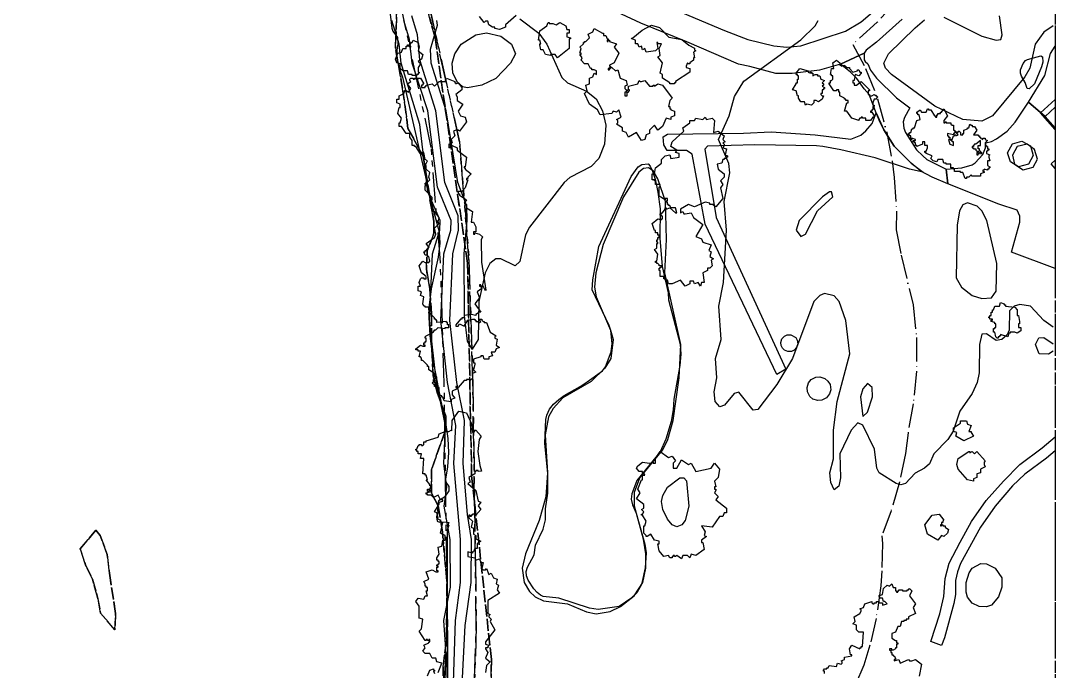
# Model space of a CAD drawing. Header units: metres. Extents: x -400 to 800, y -650 to 500.
# Drawn here: x 581.1 to 800, y -210.5 to -72.9 of the extents above; entities that cross this region are included whole.
import ezdxf

# ---------------------------------------------------------------- set-up
doc = ezdxf.new("R2010")
doc.units = ezdxf.units.M
doc.header["$LTSCALE"] = 2
for name, pattern in [('DASHDOT', [3.556, 2.54, -0.508, 0, -0.508]), ('DASHED', [1.524, 1.27, -0.254]), ('PHANTOM', [6.35, 3.175, -0.635, 0.635, -0.635, 0.635, -0.635])]:
    doc.linetypes.add(name, pattern=pattern)
for name, color, linetype in [('SITE-BLDG-EXIST', 7, 'CONTINUOUS'), ('SITE-FLOOD-LIMIT', 5, 'DASHED'), ('SITE-PARKING', 250, 'CONTINUOUS'), ('SITE-PATH', 84, 'CONTINUOUS'), ('SITE-PROPERTY', 7, 'PHANTOM'), ('SITE-SETBACK-WATER', 1, 'DASHDOT'), ('SITE-TREE-CANOPY', 94, 'CONTINUOUS'), ('SITE-WATER-EDGE', 5, 'CONTINUOUS'), ('TOPO-CONTOUR-MAJOR', 8, 'CONTINUOUS'), ('TOPO-CONTOUR-MINOR', 9, 'CONTINUOUS')]:
    doc.layers.add(name, color=color, linetype=linetype)

msp = doc.modelspace()

# ---------------------------------------------------------------- linework, layer by layer
at = {"layer": 'SITE-BLDG-EXIST'}
for points in [[(796.85, -92.4), (800, -89.55), (800, -95.89)], [(792.23, -103.78), (790.52, -102.77), (789.91, -100.81), (790.92, -98.95), (792.94, -98.39), (794.76, -99.32), (795.34, -101.41), (794.33, -103.2)], [(799.13, -103.16), (800, -102.37), (800, -104.13)]]:
    msp.add_lwpolyline(points, close=True, dxfattribs=at)
at = {"layer": 'SITE-FLOOD-LIMIT'}
for points in [[(800, 282.44), (800, -319.52)], [(680.2, -239.03), (680.7, -208.01), (676.52, -169.1), (675.65, -124.18), (668.79, -76.47), (657.25, -33.9), (645.45, 6.94), (624.81, 46.25), (603.5, 79.19), (581.12, 109.23)], [(581.12, 109.23), (603.5, 79.19), (624.81, 46.25), (645.45, 6.94), (657.25, -33.9), (668.79, -76.47), (675.65, -124.18), (676.52, -169.1), (680.7, -208.01), (680.2, -239.03)], [(660.75, -69.06), (660.39, -78.64), (661.99, -87.69), (663.05, -95.67), (666.25, -101.52), (668.55, -115.36), (668.55, -117.84), (667.13, -121.56), (666.96, -125.47), (667.66, -129.55), (668.02, -134.87), (668.02, -140.54), (668.37, -147.99), (669.26, -151.54), (671.04, -156.51), (671.04, -159.35), (668.02, -167.86), (668.02, -172.83), (669.44, -175.49), (670.33, -180.99), (671.27, -191.45), (671.22, -203.69), (670.47, -209.59), (670.83, -223.66)], [(670.83, -223.66), (670.47, -209.59), (671.22, -203.69), (671.27, -191.45), (670.33, -180.99), (669.44, -175.49), (668.02, -172.83), (668.02, -167.86), (671.04, -159.35), (671.04, -156.51), (669.26, -151.54), (668.37, -147.99), (668.02, -140.54), (668.02, -134.87), (667.66, -129.55), (666.96, -125.47), (667.13, -121.56), (668.55, -117.84), (668.55, -115.36), (666.25, -101.52), (663.05, -95.67), (661.99, -87.69), (660.39, -78.64), (660.75, -69.06)]]:
    msp.add_lwpolyline(points, dxfattribs=at)
for points in [[(601.04, -201.72), (601.21, -198.31), (599.89, -189.74), (599.44, -185.78), (597.92, -181.79), (597.05, -180.68), (593.73, -184.57), (594.84, -188.02), (596.3, -191.05), (597.4, -194.8), (598, -198.2)], [(601.04, -201.72), (598, -198.2), (597.4, -194.8), (596.3, -191.05), (594.84, -188.02), (593.73, -184.57), (597.05, -180.68), (597.92, -181.79), (599.44, -185.78), (599.89, -189.74), (601.21, -198.31)]]:
    msp.add_lwpolyline(points, close=True, dxfattribs=at)
at = {"layer": 'SITE-PARKING'}
for points in [[(790.72, -121.83), (792.5, -115.48), (792.48, -114.25), (791.93, -112.96), (788.02, -111.7), (777.27, -107.42), (776.9, -104.27), (780.22, -104.01), (782.43, -103.35), (783.05, -102.95), (784.69, -101.2), (785.26, -99.81), (785.31, -98.75), (786.49, -98.42), (787.57, -97.89), (789.83, -96.22), (791.53, -94.35), (794.34, -90.1), (797.84, -93.15), (800, -95.53), (800, -125.27)], [(796.24, -102.19), (795.61, -100.12), (794.06, -99.03), (791.91, -99.49), (790.93, -101.3), (791.38, -103.26), (793.17, -104.46), (795.31, -103.86)]]:
    msp.add_lwpolyline(points, close=True, dxfattribs=at)
at = {"layer": 'SITE-PATH'}
for points in [[(705.05, -64.37), (730.05, -74.94), (734.95, -76.86), (740.46, -78.19), (743.21, -78.49), (746.17, -78.18), (755.64, -75.09), (758.96, -73.09), (764.31, -68.56)], [(767.6, -72.56), (762.15, -77.42), (759.96, -79.11), (759.53, -79.77), (754.56, -82.1), (750.14, -83.34), (744.34, -84.07), (740.9, -84.03), (735.39, -82.55), (732.99, -82.09), (722.07, -77.33), (712.28, -73.4), (701.07, -68.15)]]:
    msp.add_lwpolyline(points, dxfattribs=at)
for points in [[(797.84, -93.15), (794.34, -90.1), (797.8, -84.46), (798.99, -79.84), (800, -78.25), (800, -91.2)], [(777.27, -107.42), (773.93, -105.95), (771.55, -104.68), (769.54, -103.04), (765.91, -99.42), (763.75, -95.95), (762.98, -94.39), (762.14, -92.57), (760.61, -88.47), (759.54, -87.29), (758.01, -85.13), (756.65, -83.75), (754.56, -82.1), (759.53, -79.77), (759.56, -81.13), (759.75, -81.52), (760.34, -81.99), (760.89, -83.34), (762.15, -85.02), (766.4, -89.22), (769.25, -91.34), (768.11, -93.34), (767.8, -94.24), (767.93, -95.58), (768.34, -96.55), (770.66, -100.19), (771.97, -101.46), (772.81, -102.21), (776.9, -104.27)], [(765.91, -99.42), (769.54, -103.04), (772.01, -104.93), (769.17, -104.31), (761.88, -101.9), (754.66, -100.18), (750.82, -99.46), (749.47, -99.32), (736.46, -99.16), (726.41, -99.41), (725.87, -100.08), (728.23, -114.51), (742.98, -146.6), (741.07, -147.7), (725.95, -115.91), (723.19, -101.11), (721.99, -100.36), (717.92, -100.32), (717.2, -99.12), (717.01, -97.43), (717.95, -96.89), (734.05, -96.64), (739.91, -96.36), (749.23, -97), (756.74, -97.92), (758.83, -97.09), (759.92, -96.2), (761.24, -94.63), (762.07, -92.38), (763.75, -95.95)], [(798.14, -165.4), (793.57, -168.82), (790.96, -171.28), (787.31, -175.6), (784.19, -180), (779.96, -187.67), (779.28, -189.44), (778.92, -191.28), (778.91, -194.29), (778.54, -196.13), (776.54, -203.41), (775.95, -205.02), (773.67, -204.22), (775.59, -198.33), (776.41, -194.65), (776.72, -190.88), (777.57, -187.61), (779.84, -183.16), (782.3, -178.8), (785.37, -174.35), (789.06, -170.26), (792.48, -166.74), (797.23, -163.27), (800, -160.92), (800, -163.87)]]:
    msp.add_lwpolyline(points, close=True, dxfattribs=at)
at = {"layer": 'SITE-PROPERTY'}
for points in [[(670.67, -225.57), (671.45, -201.12), (670.73, -149.59), (669.91, -124.01), (667.98, -99.7), (661.7, -70.13), (655.81, -46.34), (651.23, -23.7), (657.41, -23.69), (661.73, -44.89), (667.3, -68.59), (673.97, -98.52), (675.96, -123.39), (676.77, -149.19), (677.51, -200.96), (676.74, -224.71)], [(676.74, -224.71), (677.51, -200.96), (676.77, -149.19), (675.96, -123.39), (673.97, -98.52), (667.3, -68.59), (661.73, -44.89), (657.41, -23.69), (800, -23.13), (800, -257.7)]]:
    msp.add_lwpolyline(points, dxfattribs=at)
at = {"layer": 'SITE-SETBACK-WATER'}
msp.add_lwpolyline([(766.58, -68.64), (762.33, -73.19), (757.14, -77.91), (759.84, -82.96), (762.41, -89.4), (764.37, -96.53), (765.47, -102.5), (765.94, -106.07), (766.38, -113.2), (766.34, -117.13), (767.42, -122.5), (769.92, -133.01), (770.65, -139.92), (770.64, -147.04), (769.93, -153.94), (768.84, -160.09), (768.3, -164.45), (767.03, -170.47), (765.27, -176.55), (763.27, -181.86), (763.43, -183.49), (763.32, -189.28), (763.07, -192.46), (762.1, -199.34), (760.79, -204.95), (759.46, -209.2), (757.75, -213.31)], dxfattribs=at)
at = {"layer": 'SITE-TREE-CANOPY'}
for points in [[(685.93, -71.76), (683.68, -73.76), (683.68, -74.26), (682.43, -74.76), (681.43, -74.5), (681.43, -74.26), (680.93, -74.26), (680.18, -73.76), (679.93, -73), (679.43, -73), (679.18, -73.26), (678.18, -72)], [(669.43, -210.76), (670.18, -208.76), (669.18, -208.51), (668.93, -207.76), (668.18, -207.76), (667.68, -206.75), (666.68, -206.75), (666.18, -206.25), (666.68, -205.51), (666.43, -205.01), (667.43, -204.51), (667.43, -204.25), (667.68, -204.25), (667.68, -203.76), (667.43, -203.76), (667.43, -204.01), (667.18, -204.01), (667.18, -203.76), (666.93, -203.76), (666.93, -204.01), (666.68, -204.01), (665.43, -202), (665.93, -201.5), (666.18, -199.5), (665.43, -199.26), (665.43, -196.75), (664.68, -195.75), (665.18, -195.01), (666.43, -195.25), (666.68, -194.51), (667.18, -194.51), (666.93, -193.51), (667.18, -193.51), (667.18, -192.76), (666.93, -192.76), (666.93, -192.51), (666.68, -192.51), (666.68, -192), (666.43, -191.5), (667.43, -191), (666.93, -189.5), (668.18, -189.01), (668.93, -189.5), (669.43, -189.5), (669.43, -189.26), (669.18, -189.26), (669.18, -188.51), (669.43, -188.51), (669.43, -188.26), (669.18, -188.26), (669.18, -188.01), (669.43, -188.01), (669.43, -187.76), (669.68, -187.76), (669.68, -187.25), (669.43, -187.25), (669.43, -187.01), (669.18, -187.01), (669.18, -186.51), (669.68, -185.75), (669.43, -184.25), (670.18, -184.01), (670.43, -182.76), (670.93, -182.76), (670.93, -181.76), (669.93, -181.26), (670.43, -179.01), (669.93, -179.01), (669.93, -178.51), (669.18, -178.26), (669.43, -178.01), (669.18, -177.01), (668.68, -176.75), (669.43, -175.51), (669.43, -175.25), (669.68, -175.25), (669.68, -174.75), (670.43, -174.51), (670.43, -174.26), (669.93, -174.26), (669.43, -173.26), (668.43, -173.76), (667.93, -173.26), (667.18, -173.26), (667.18, -173.01), (666.93, -173.01), (666.93, -172.76), (667.93, -172.5), (667.93, -172.26), (667.43, -172.26), (667.43, -172.5), (667.18, -172.5), (667.18, -172), (667.68, -172), (667.93, -171.26), (667.68, -171.26), (667.68, -171), (666.93, -170), (667.18, -170), (666.93, -169.01), (666.68, -169.01), (666.68, -168.76), (666.18, -168.76), (666.43, -165.51), (665.68, -165.51), (665.93, -164.51), (665.18, -164.51), (665.18, -164.01), (664.93, -164.01), (664.93, -163.76), (664.68, -163.76), (664.68, -163.51), (664.93, -163.51), (665.18, -162.76), (665.43, -162.76), (665.43, -162.5), (665.93, -162.5), (665.93, -162.76), (666.18, -162.76), (666.43, -162.5), (666.43, -162), (666.93, -162), (666.93, -161.76), (669.43, -161), (669.68, -160.26), (670.93, -159.76), (671.68, -159.76), (672.18, -159.51), (672.34, -159.61), (672.38, -157.43), (673.82, -155.47), (675.43, -155.84), (676.56, -158.28), (676.72, -160), (676.93, -160), (676.93, -159.76), (677.18, -159.76), (677.18, -159.51), (677.43, -159.51), (678.51, -160.8), (678.1, -161.5), (677.84, -164.04), (678.26, -166.98), (678.64, -168.17), (677.93, -168.26), (677.93, -168.01), (677.43, -168.01), (677.43, -168.26), (677.18, -168.26), (677.18, -168.76), (675.93, -169.51), (676.18, -170.5), (675.68, -170.76), (677.43, -172.26), (677.93, -174.51), (678.43, -174.75), (677.93, -175.51), (678.43, -176.25), (677.43, -177.51), (677.18, -177.25), (676.68, -177.25), (676.68, -177.51), (676.43, -177.51), (676.43, -177.76), (676.18, -177.76), (676.18, -177.51), (675.93, -177.51), (675.93, -178.01), (676.68, -178.76), (676.43, -180), (676.93, -180.26), (676.93, -181.5), (677.43, -181.76), (677.43, -182.51), (678.43, -183.01), (677.68, -183.51), (677.68, -184.51), (677.18, -184.51), (676.93, -185.25), (676.68, -185.25), (676.68, -185.51), (675.68, -185.25), (675.68, -186.25), (677.18, -186.51), (677.43, -187.01), (678.18, -186.75), (678.43, -187.51), (678.93, -187.51), (678.68, -188.76), (678.93, -189.01), (679.43, -189.01), (679.68, -188.76), (680.18, -190), (680.68, -189.76), (681.18, -190.76), (681.93, -191), (681.68, -192), (682.18, -192.26), (681.93, -193.26), (682.43, -194.01), (679.93, -195.51), (679.93, -198.26), (680.43, -198.51), (680.18, -198.76), (680.18, -199), (680.68, -199.5), (680.43, -200), (681.43, -201.76), (679.43, -204.25), (679.43, -204.75), (680.18, -205.01), (679.93, -205.25), (679.93, -205.51), (679.43, -205.51), (679.43, -205.75), (679.93, -206.51), (679.43, -207.76), (680.43, -208.51), (679.68, -209.26), (679.43, -210.76)], [(751.18, -211), (751.18, -210.5), (750.93, -210.5), (750.93, -210.26), (751.18, -210), (751.68, -210), (751.68, -209.76), (751.93, -209.76), (752.18, -209.26), (753.68, -209.5), (753.93, -208.76), (754.68, -209), (754.93, -208.76), (754.93, -208.5), (754.68, -208.26), (755.43, -208.01), (755.43, -207.51), (756.93, -207.26), (756.93, -207.01), (756.68, -207.01), (756.43, -205.75), (756.93, -205.01), (758.68, -205.75), (758.68, -205.51), (758.93, -205.51), (758.93, -205.25), (759.18, -205.25), (759.43, -202.26), (758.43, -202.26), (757.93, -201.76), (757.93, -200.76), (757.18, -200.5), (757.68, -200), (757.43, -199), (758.68, -198.26), (758.93, -197.76), (758.93, -197.51), (758.68, -197.26), (759.43, -197.01), (759.68, -196.25), (761.18, -195.75), (761.18, -196.01), (761.43, -196.25), (761.68, -196.25), (761.68, -196.01), (762.18, -196.01), (762.18, -195.75), (762.68, -195.75), (762.68, -196.01), (763.43, -196.01), (763.43, -196.51), (764.43, -196.25), (763.93, -195.75), (763.68, -195.75), (763.43, -195.01), (762.93, -195.01), (762.68, -194.51), (763.43, -194.25), (763.68, -193.01), (764.43, -192.26), (764.93, -192.51), (765.43, -192.01), (765.68, -192.76), (766.18, -192.76), (766.18, -193.51), (766.43, -193.51), (766.43, -193.75), (766.68, -193.75), (766.68, -193.51), (766.93, -193.51), (766.93, -193.26), (767.68, -193.26), (767.68, -193.51), (768.68, -193.51), (768.68, -193.26), (768.93, -193.26), (769.18, -193.01), (769.68, -193.51), (769.18, -194.51), (770.43, -196.25), (769.93, -197.01), (770.43, -198.26), (768.93, -199), (768.93, -199.5), (768.43, -199.5), (768.43, -199.76), (767.93, -199.76), (767.93, -200), (767.43, -200), (767.18, -201), (766.68, -201), (766.18, -202.26), (765.43, -202.51), (765.43, -203.51), (766.18, -204.01), (766.43, -204.01), (766.43, -204.51), (766.68, -204.51), (766.68, -204.75), (766.43, -204.75), (766.43, -205.51), (766.18, -205.51), (766.18, -205.75), (765.68, -206.01), (765.43, -206.01), (765.43, -205.75), (764.93, -205.75), (764.93, -206.01), (765.18, -206.01), (765.18, -206.51), (765.43, -206.51), (765.43, -207.01), (765.68, -207.01), (765.68, -207.26), (765.93, -207.26), (766.18, -207.76), (766.18, -208.01), (765.93, -208.01), (765.93, -208.26), (766.93, -208.01), (767.18, -208.76), (768.93, -208.01), (769.18, -208.26), (769.68, -208.26), (770.43, -208.01), (771.68, -209), (771.18, -211.51)], [(667.18, -211.5), (667.68, -210.26), (668.43, -210), (668.43, -210.26), (668.68, -210.26), (668.68, -210.5), (668.43, -210.5), (668.68, -211)]]:
    msp.add_lwpolyline(points, dxfattribs=at)
for points in [[(696.43, -74), (696.68, -74.76), (697.18, -74.76), (697.18, -75.51), (696.68, -75.51), (696.68, -76.26), (697.43, -76.51), (697.43, -76.75), (697.18, -76.75), (697.18, -78.75), (694.68, -80.76), (694.18, -80.01), (693.18, -80.01), (693.18, -80.26), (692.18, -80.01), (691.68, -79.01), (691.18, -79.01), (690.93, -78.01), (690.93, -77.75), (691.18, -77.75), (690.93, -77.01), (690.68, -77.01), (690.93, -75.01), (692.43, -74), (692.68, -73.26), (692.93, -73.26), (692.93, -73.5), (693.68, -73.5), (694.43, -73.76), (695.18, -73.26)], [(710.6, -76.51), (712.61, -74.87), (714.6, -73.86), (716.26, -74.35), (718.22, -76.34), (721, -76.87), (722.45, -78.09), (723.7, -78.72), (723.68, -79.01), (723.93, -79.25), (723.43, -79.51), (723.68, -80.76), (723.43, -80.76), (723.43, -81.26), (722.68, -81.76), (722.68, -82), (722.43, -82), (722.18, -81.76), (721.93, -82.5), (721.93, -82.76), (722.68, -83), (722.68, -83.76), (719.68, -85.76), (719.68, -86.01), (719.43, -86.01), (719.43, -86.25), (718.43, -86.25), (718.43, -86.01), (716.93, -85.01), (716.93, -84.26), (716.43, -84), (716.93, -81.76), (715.93, -80.51), (716.43, -80.26), (716.18, -78.75), (716.68, -77.75), (715.93, -77.75), (715.93, -77.51), (715.68, -77.51), (715.93, -78.75), (715.43, -79.25), (713.43, -79.51), (713.18, -78.75), (712.68, -79.01), (712.43, -78.25), (711.93, -78.51), (711.68, -77.75), (711.18, -77.75), (711.18, -77.01), (710.43, -76.75), (710.37, -76.56)], [(705.68, -77.01), (705.68, -77.25), (707.18, -77.75), (706.68, -78.51), (707.68, -79.76), (706.68, -81.76), (705.68, -82.26), (705.68, -82.5), (705.93, -82.5), (705.93, -82.76), (706.18, -82.76), (706.93, -83.5), (707.43, -83.26), (707.93, -85.01), (709.18, -85.51), (709.43, -86.51), (708.93, -86.75), (708.93, -87.25), (709.18, -87.51), (709.43, -87.51), (709.43, -87.75), (709.18, -87.75), (709.18, -88.01), (708.93, -88.01), (708.93, -88.75), (709.43, -88.75), (709.43, -88.01), (709.68, -88.01), (709.68, -87.75), (709.93, -87.75), (709.93, -87.51), (709.68, -87.51), (709.68, -86.75), (711.68, -86.25), (711.93, -85.51), (712.18, -85.76), (712.43, -85.76), (713.18, -85.51), (714.18, -86.75), (714.93, -86.75), (714.93, -86.51), (715.18, -86.51), (715.18, -86.75), (715.93, -86.25), (716.93, -86.51), (718.93, -89.26), (718.43, -89.76), (718.18, -91.01), (718.43, -91.01), (718.43, -91.5), (718.68, -91.5), (718.68, -91.76), (719.43, -92), (719.43, -93), (718.68, -93.26), (718.68, -93.76), (717.68, -93.5), (716.93, -95.26), (715.93, -96.01), (715.18, -95.01), (714.18, -96.01), (714.18, -96.75), (713.43, -97.01), (713.18, -98.01), (712.43, -98.25), (711.43, -96.51), (709.68, -97.51), (709.18, -96.51), (708.43, -96.25), (708.43, -95.51), (707.18, -94.76), (707.43, -94.51), (707.43, -94), (707.18, -93.76), (708.18, -93.26), (707.68, -91.76), (707.18, -92.26), (706.43, -92), (706.18, -92.5), (703.68, -92.76), (703.18, -91.76), (701.43, -90.51), (700.43, -88.25), (700.93, -87.75), (700.68, -86.51), (701.43, -86.26), (701.43, -85.01), (702.18, -84.76), (702.43, -84), (702.93, -84.26), (702.93, -83.5), (702.43, -83.26), (701.93, -83.26), (701.93, -83), (701.68, -83), (701.18, -82), (700.43, -82), (699.68, -81.26), (699.93, -80.76), (699.43, -80.01), (699.68, -80.01), (699.68, -79.76), (699.43, -79.76), (699.68, -78.75), (699.43, -78.51), (700.18, -77.75), (700.18, -77.51), (700.43, -77.51), (700.43, -77.25), (700.68, -77.25), (701.43, -76.51), (701.18, -75.76), (702.18, -75.26), (702.43, -74.5), (704.18, -75.51), (704.43, -75.51), (704.43, -76.01), (704.93, -76.01), (705.18, -76.75), (705.43, -76.75), (705.43, -77.01)], [(663.43, -77.75), (663.68, -77.75), (663.68, -77.51), (663.93, -77.51), (664.18, -77.01), (665.18, -77.51), (665.43, -78.51), (665.18, -79.25), (666.18, -80.01), (665.93, -81.01), (665.18, -81.51), (665.68, -82), (665.18, -82.76), (665.18, -83.76), (665.43, -83.76), (665.43, -84), (665.18, -84), (665.18, -84.26), (664.93, -84.26), (664.93, -84.5), (663.93, -84.5), (663.93, -84.26), (663.18, -84.26), (662.93, -83.5), (661.93, -83.5), (661.43, -83), (661.43, -82), (660.68, -81.76), (660.43, -81.01), (660.93, -79.75), (661.68, -79.51), (661.93, -78.75), (662.68, -78.75), (662.68, -78.25), (662.93, -78.25), (662.93, -78.01), (663.18, -78.01), (663.18, -78.25), (663.43, -78.25)], [(663.43, -78.51), (663.68, -78.51), (663.68, -78.25), (663.43, -78.25)], [(705.18, -77.01), (705.18, -77.25), (705.43, -77.25), (705.43, -77.01)], [(795.62, -86.24), (794.5, -87.27), (794.06, -87.23), (793.61, -85.93), (792.83, -84.65), (792.61, -83.98), (792.67, -83.3), (793.21, -81.91), (793.72, -81.32), (794.13, -81.09), (796.92, -80.33), (797.28, -80.56), (797.36, -81.65), (797.09, -82.64)], [(705.43, -83), (705.43, -83.26), (705.68, -83.26), (705.68, -83)], [(705.68, -82.76), (705.68, -83), (705.93, -83), (705.93, -82.76)], [(748.18, -84), (748.18, -83.76), (748.43, -83.76), (748.43, -84), (748.68, -84), (748.68, -84.51), (749.18, -84.26), (749.68, -84.26), (749.68, -84.51), (750.18, -84.51), (750.43, -85.26), (751.18, -85.51), (750.68, -86.01), (750.93, -86.25), (750.93, -86.51), (750.68, -86.75), (751.18, -87.01), (751.18, -87.25), (750.93, -87.25), (750.93, -87.51), (750.68, -87.51), (750.68, -88.25), (750.43, -88.25), (750.43, -88.51), (750.68, -88.75), (750.93, -88.75), (750.68, -89.51), (749.93, -90.01), (749.43, -89.76), (748.93, -89.76), (748.93, -90.26), (748.43, -90.76), (747.43, -90.51), (747.18, -90.76), (746.93, -90.01), (746.18, -90.01), (745.68, -89.26), (745.68, -88.75), (745.43, -88.75), (745.18, -87.75), (744.43, -87.51), (745.18, -86.25), (745.18, -86.01), (745.43, -86.01), (745.43, -85.26), (745.68, -85.26), (745.68, -84.51), (745.43, -84.51), (745.43, -84.26), (745.18, -84.26), (745.18, -84), (745.93, -83), (747.68, -83.5), (747.68, -83.76)], [(754.43, -82.26), (754.68, -82.26), (754.68, -82.5), (755.43, -82.26), (755.43, -82.5), (755.68, -82.5), (755.68, -82.76), (756.43, -82.76), (756.43, -83), (757.18, -83.76), (758.18, -83.5), (758.18, -83.26), (758.43, -83.26), (758.68, -83.76), (758.93, -83.76), (758.93, -84), (758.43, -84.51), (757.68, -84.26), (757.43, -85.51), (757.18, -85.51), (757.18, -86.01), (757.43, -86.01), (757.43, -86.51), (757.93, -86.51), (758.93, -85.76), (760.68, -87.51), (760.68, -87.75), (760.43, -87.75), (760.43, -88.51), (760.68, -88.51), (760.68, -88.75), (761.18, -88.75), (761.68, -88.51), (762.43, -89.01), (762.18, -89.26), (762.18, -89.51), (761.68, -89.51), (761.43, -90.26), (761.43, -90.76), (761.68, -90.76), (761.68, -91.01), (761.43, -91.01), (761.43, -91.76), (761.18, -91.76), (761.18, -92), (760.93, -92), (760.93, -92.26), (761.18, -92.26), (761.68, -93), (761.68, -93.26), (761.43, -93.26), (760.93, -94), (759.93, -94), (759.93, -93.5), (759.18, -93.5), (759.18, -93.26), (758.93, -93.26), (758.93, -93.5), (758.68, -93.5), (758.43, -93.76), (758.43, -94), (756.93, -93.5), (755.93, -92), (755.43, -92), (755.93, -90.26), (756.18, -90.26), (756.18, -89.76), (755.68, -89.76), (755.68, -89.51), (755.43, -89.51), (755.43, -89.26), (754.43, -88.75), (754.43, -88.01), (754.18, -88.01), (754.18, -87.51), (753.68, -87.51), (753.68, -87.75), (753.18, -87.75), (752.18, -86.25), (752.18, -86.01), (752.43, -86.01), (752.43, -85.51), (752.68, -85.51), (752.93, -85.26), (752.93, -84.51), (752.68, -84.51), (752.68, -84.26), (752.43, -84.26), (752.68, -83), (753.18, -83), (752.93, -81.76), (753.68, -81.26), (754.43, -81.76)], [(673.43, -150.76), (672.43, -151.26), (672.43, -152), (672.93, -152.76), (672.18, -153), (672.18, -153.51), (670.68, -153.26), (670.43, -152.5), (670.18, -152.5), (670.18, -152.26), (669.68, -152), (669.68, -150.5), (669.43, -150.5), (669.43, -150.76), (669.18, -150.76), (669.18, -150.5), (668.93, -150.5), (668.93, -150.26), (668.68, -150.26), (668.68, -150.01), (668.18, -149.51), (668.43, -149.26), (668.43, -148.76), (668.68, -148.76), (668.68, -148.51), (668.93, -148.51), (668.93, -148.76), (669.18, -148.76), (669.18, -148.25), (668.68, -148.25), (668.68, -147.51), (667.43, -146.75), (667.43, -146.01), (667.18, -146.01), (667.18, -145.75), (666.18, -144.76), (665.93, -144.76), (665.93, -144.26), (665.68, -144.01), (665.43, -144.01), (665.68, -142.76), (665.18, -142.76), (665.18, -142.5), (664.68, -142.5), (664.68, -142.26), (665.68, -141.5), (666.18, -141.76), (666.68, -141.76), (666.68, -141.5), (666.43, -141.5), (666.43, -141), (666.68, -141), (666.68, -140.76), (666.93, -140.76), (666.93, -140.01), (666.68, -140.01), (666.68, -139.76), (666.93, -139.51), (668.43, -138.76), (668.43, -138.51), (668.68, -138.51), (668.68, -138.25), (668.93, -138.25), (669.43, -137.75), (670.93, -138.01), (670.93, -137.75), (671.68, -137.75), (671.68, -137.25), (671.43, -137.25), (671.43, -136.75), (671.18, -136.75), (671.18, -136.51), (669.18, -136.75), (669.18, -136.25), (668.93, -136.25), (668.93, -136.01), (668.68, -136.01), (668.68, -135.75), (667.68, -134.76), (667.43, -134.76), (667.43, -134.51), (667.68, -134.51), (667.68, -134.01), (667.43, -134.01), (667.43, -133.5), (666.68, -133.5), (666.68, -133.26), (666.43, -133.26), (666.18, -132.76), (666.43, -131.26), (665.68, -131), (665.93, -130.26), (665.18, -130.01), (665.18, -129.01), (665.68, -129.01), (665.43, -128.25), (665.68, -127.51), (665.93, -127.25), (666.43, -127.25), (666.43, -127.51), (666.93, -127.51), (666.93, -127.01), (665.93, -126.25), (665.43, -124.76), (666.18, -123.76), (666.68, -124.01), (667.43, -124.01), (667.68, -123.76), (667.43, -122.76), (667.18, -122.76), (667.18, -122.5), (666.68, -122.5), (666.43, -121.76), (666.68, -121.76), (666.68, -121.5), (666.93, -121.5), (667.43, -120.76), (666.93, -120.01), (668.68, -118.75), (668.93, -118.01), (668.68, -116.75), (669.68, -115.76), (669.43, -115.51), (669.68, -114.51), (668.68, -113.26), (668.18, -113.26), (667.68, -110.76), (668.18, -110.76), (668.18, -110.26), (666.68, -108.75), (666.68, -107.75), (666.93, -107.75), (666.93, -107.51), (666.68, -107.51), (666.68, -107.25), (666.93, -107.25), (666.93, -107.01), (667.18, -107.01), (667.68, -106.51), (667.43, -106.01), (667.68, -105.01), (666.93, -104.26), (666.93, -103.5), (666.68, -103.5), (667.18, -102.5), (666.68, -102.26), (666.43, -100.76), (665.93, -100.76), (665.93, -101.01), (665.68, -101.01), (664.68, -99.51), (664.43, -99.51), (664.43, -99.25), (663.93, -99.25), (663.93, -98.25), (663.43, -97.51), (663.43, -96.75), (662.68, -96.75), (661.68, -95.26), (661.18, -95.26), (661.18, -94.5), (661.43, -94.5), (661.68, -93.5), (660.93, -92.5), (661.18, -91.26), (661.43, -91.26), (661.43, -90.51), (660.68, -90.26), (660.68, -89.51), (661.18, -89.51), (661.18, -88.75), (662.18, -88.25), (662.43, -87.51), (663.18, -88.01), (663.68, -87.25), (662.93, -86.26), (663.68, -85.76), (663.43, -85.51), (663.43, -85.26), (663.68, -85.01), (664.18, -85.01), (664.18, -85.26), (664.43, -85.26), (664.43, -85.01), (664.68, -85.01), (664.68, -85.26), (665.18, -85.26), (665.18, -85.01), (665.68, -85.01), (666.43, -86.26), (666.18, -86.26), (666.18, -86.51), (665.93, -86.51), (665.93, -87.01), (666.68, -87.01), (666.68, -86.75), (666.93, -86.75), (666.93, -86.51), (668.18, -86.26), (668.68, -86.75), (669.68, -85.76), (670.93, -85.76), (671.18, -85.01), (672.93, -85.76), (672.93, -86.01), (673.18, -86.01), (673.18, -86.26), (673.68, -86.01), (674.43, -87.01), (674.43, -87.51), (673.18, -88.51), (673.43, -89.01), (673.43, -89.76), (674.68, -90.51), (673.68, -92), (674.18, -93), (675.18, -93.26), (675.43, -94.26), (673.93, -96.26), (673.68, -96.01), (673.18, -96.01), (672.68, -96.26), (672.93, -97.25), (672.18, -98.01), (672.43, -98.75), (671.68, -99.01), (671.68, -99.76), (672.43, -99.25), (673.43, -99.76), (673.43, -100.26), (675.43, -101.76), (675.18, -103.76), (674.93, -103.76), (674.93, -104), (675.18, -104), (675.18, -104.26), (676.43, -105.26), (675.68, -106.01), (675.68, -106.25), (675.43, -106.25), (675.43, -106.51), (675.68, -106.51), (675.18, -108.25), (674.43, -109.01), (673.68, -109.01), (673.68, -109.51), (673.93, -109.51), (673.93, -109.76), (675.43, -110.76), (674.93, -111.5), (675.43, -111.76), (675.43, -112.5), (676.68, -113.26), (676.43, -115.51), (676.93, -115.51), (677.43, -116.51), (677.43, -117.51), (676.93, -117.51), (676.93, -118.01), (677.18, -118.01), (677.18, -117.75), (678.18, -118.01), (678.81, -118.63), (678.57, -119.26), (678.59, -123.94), (679.49, -129.91), (679.43, -130.01), (678.93, -129.01), (678.43, -129.01), (678.43, -129.26), (678.68, -129.26), (678.68, -129.51), (677.68, -130.26), (678.18, -131.5), (677.18, -132.76), (678.43, -134.51), (678.18, -134.51), (677.43, -135.01), (677.43, -135.26), (676.43, -135.01), (674.93, -135.26), (674.93, -135.75), (674.43, -135.75), (674.43, -136.01), (674.18, -136.01), (673.18, -137.25), (673.18, -137.51), (673.68, -137.51), (673.93, -137.01), (674.93, -137.51), (675.68, -136.25), (676.68, -136.01), (677.18, -136.01), (677.18, -136.25), (677.43, -136.25), (677.43, -136.51), (677.93, -136.51), (677.93, -136.75), (678.18, -136.75), (678.43, -136.51), (678.18, -136.25), (678.18, -136.01), (678.68, -136.01), (678.68, -136.25), (678.93, -136.51), (679.18, -136.51), (679.18, -136.75), (679.68, -136.75), (680.43, -138.76), (681.68, -139.51), (681.43, -139.76), (681.43, -140.01), (681.93, -140.26), (681.68, -141.5), (682.43, -142), (681.68, -142.26), (681.43, -143), (680.68, -143), (680.93, -143.76), (680.18, -144.01), (680.18, -144.51), (679.18, -144.51), (678.93, -143.76), (678.43, -143.76), (678.43, -144.01), (676.93, -144.51), (676.93, -145.25), (677.18, -145.25), (677.18, -145.51), (676.93, -146.75), (677.43, -147.25), (676.68, -147.51), (676.68, -148.51), (676.18, -149.01), (675.93, -148.76), (675.43, -148.76), (675.43, -149.01), (674.93, -149.01), (673.68, -150.5), (673.43, -150.5)], [(775.68, -92.5), (775.68, -92.26), (775.93, -92.26), (776.43, -91.5), (777.18, -93), (776.43, -94), (776.43, -94.51), (776.68, -94.51), (776.68, -94.26), (776.93, -94.26), (776.93, -94.51), (777.93, -94.51), (777.93, -94.76), (778.18, -95.01), (778.43, -95.01), (778.43, -96.01), (778.68, -96.01), (778.68, -96.25), (778.93, -96.25), (778.93, -96.51), (778.68, -96.51), (778.68, -96.75), (778.43, -96.75), (778.43, -97.01), (777.18, -96.75), (777.18, -97.25), (777.43, -97.25), (777.43, -97.51), (777.68, -97.51), (777.68, -98.01), (777.43, -98.01), (777.68, -99.01), (778.43, -99.26), (778.43, -98.51), (778.18, -98.51), (778.18, -98.25), (777.93, -98.25), (777.93, -98.01), (778.18, -98.01), (778.43, -97.25), (778.68, -97.25), (778.68, -97.01), (778.93, -97.01), (778.93, -97.25), (779.43, -97.01), (779.18, -96.75), (779.18, -96.51), (779.43, -96.51), (779.43, -96.25), (779.68, -96.25), (779.93, -96.51), (779.93, -97.01), (780.43, -97.01), (780.43, -96.75), (780.68, -96.75), (780.68, -96.01), (781.43, -95.76), (781.43, -95.51), (781.68, -95.51), (781.93, -94.76), (782.18, -95.01), (782.43, -95.01), (782.43, -95.26), (782.93, -95.26), (783.43, -96.01), (782.68, -97.01), (783.68, -97.01), (783.68, -97.25), (783.93, -97.25), (783.93, -97.51), (784.18, -97.51), (784.18, -97.75), (784.68, -98.01), (784.68, -97.75), (785.18, -97.75), (785.18, -98.01), (785.68, -98.25), (785.18, -98.75), (785.18, -99.26), (785.43, -99.26), (785.43, -99.51), (785.68, -99.51), (785.68, -100.01), (785.93, -100.01), (785.93, -100.26), (785.68, -100.26), (785.68, -100.51), (785.43, -100.51), (785.43, -101), (786.18, -101.26), (785.93, -101.5), (785.93, -101.76), (786.18, -102.5), (785.68, -102.5), (785.68, -103.5), (786.18, -103.76), (786.18, -104.01), (785.93, -104.01), (785.93, -104.26), (785.68, -104.26), (785.68, -104.51), (784.93, -104.26), (784.93, -104.51), (784.68, -104.51), (784.68, -104.76), (784.93, -104.76), (784.93, -105.01), (784.18, -105.26), (784.18, -105.76), (782.43, -105.76), (782.18, -105.51), (781.68, -106.01), (781.18, -106.01), (781.18, -106.25), (780.93, -106.25), (780.43, -105.01), (779.93, -105.01), (779.93, -104.76), (778.68, -104.76), (778.68, -104.26), (778.43, -104.26), (778.43, -104.01), (777.93, -104.01), (777.93, -103.26), (776.93, -103.26), (776.93, -103), (776.43, -103), (776.18, -102.26), (775.18, -102.26), (774.93, -102.76), (774.18, -102.5), (773.68, -102), (773.93, -101.5), (772.68, -101), (772.68, -100.76), (772.43, -100.76), (772.43, -100.51), (772.68, -100.51), (772.93, -99.76), (772.93, -99.26), (772.43, -99.26), (772.43, -98.51), (771.93, -98.51), (771.93, -99.01), (770.68, -99.51), (770.68, -99.26), (770.43, -99.26), (770.43, -98.75), (770.18, -98.75), (770.18, -98.51), (769.93, -98.51), (769.93, -98.25), (770.43, -98.25), (770.43, -98.01), (769.68, -97.75), (769.68, -98.01), (769.43, -98.01), (769.43, -97.25), (769.18, -97.25), (769.18, -97.01), (768.93, -97.01), (768.93, -96.75), (769.18, -96.75), (769.18, -96.51), (769.43, -96.51), (769.68, -95.76), (769.93, -95.76), (769.93, -95.51), (770.18, -95.51), (770.68, -94), (771.43, -93.76), (771.18, -92.76), (770.93, -92.76), (770.93, -92.5), (770.68, -92.5), (770.68, -92.26), (771.43, -91.76), (771.68, -92.26), (772.68, -92.26), (772.93, -91.5), (773.18, -91.5), (773.18, -91.76), (773.68, -91.76), (774.43, -93), (774.68, -93), (774.68, -93.26), (774.93, -93.26), (774.93, -92.76), (775.18, -92.76), (775.18, -92.5)], [(726.18, -93.76), (727.43, -93.5), (727.93, -94), (727.68, -96.51), (728.68, -96.25), (729.93, -97.25), (729.68, -98.01), (730.18, -98.51), (729.68, -98.75), (729.93, -99.01), (729.93, -99.26), (729.68, -99.76), (730.43, -100.01), (730.18, -101.26), (730.68, -101.5), (730.68, -101.76), (730.43, -101.76), (730.43, -102), (729.93, -102), (729.93, -102.26), (729.68, -102.26), (729.43, -103), (728.43, -103.26), (728.68, -104.26), (729.93, -105.26), (729.93, -106.01), (729.18, -106.75), (729.68, -107.51), (729.18, -108.25), (729.68, -110.51), (728.18, -112.26), (727.93, -112), (727.68, -112), (727.68, -111.76), (726.93, -111.76), (726.93, -111.5), (725.93, -111.26), (723.68, -112.26), (722.43, -111.76), (720.68, -112.76), (720.68, -113.5), (721.18, -113.26), (721.43, -113.76), (721.68, -113.76), (722.93, -113.5), (723.43, -114.51), (725.43, -116.01), (723.93, -118.51), (725.18, -119.01), (725.43, -119.76), (727.18, -120.26), (726.68, -121.5), (727.18, -121.76), (726.93, -122.76), (727.68, -123.26), (727.18, -123.51), (727.43, -124.76), (726.93, -125.25), (726.43, -125.25), (726.43, -125.75), (725.43, -126.25), (725.68, -128.25), (725.18, -128.25), (724.93, -129.01), (724.43, -128.25), (723.68, -128.51), (723.43, -128.01), (722.68, -128.01), (722.68, -128.51), (721.68, -129.01), (720.68, -127.75), (718.93, -128.51), (718.18, -128.51), (717.93, -127.75), (717.43, -127.75), (717.43, -127.51), (717.18, -127.51), (717.18, -127.01), (716.43, -127.01), (716.43, -125.75), (716.18, -125.75), (716.18, -125.26), (716.43, -125.26), (716.43, -125.01), (716.68, -125.01), (716.68, -124.76), (716.18, -124.76), (716.18, -124.51), (715.93, -124.26), (715.68, -124.26), (715.68, -124.01), (715.43, -124.01), (715.43, -123.76), (715.68, -123.76), (715.93, -122.26), (715.18, -121.26), (715.68, -121), (715.68, -120.01), (715.93, -120.01), (715.93, -119.76), (715.68, -119.76), (715.68, -119.26), (715.93, -119.26), (715.93, -118.76), (716.18, -118.76), (716.18, -118.25), (715.93, -118.25), (715.93, -117.75), (715.43, -117.75), (715.43, -117.25), (715.18, -117.25), (714.68, -115.75), (715.93, -114.76), (716.68, -115.01), (716.68, -114.76), (716.93, -114.76), (716.93, -114.26), (716.68, -114.26), (716.68, -114.01), (716.43, -114.01), (716.43, -113.76), (716.68, -113.76), (716.68, -113.5), (716.93, -113.5), (717.43, -112.76), (717.43, -112.5), (717.68, -112.5), (717.68, -112.76), (718.43, -112.5), (719.68, -113.5), (719.93, -113.5), (719.68, -112.5), (718.68, -112.5), (718.43, -112), (718.18, -112), (718.18, -111.76), (717.93, -111.76), (717.93, -111.26), (717.68, -111.26), (717.68, -111), (717.93, -111), (717.93, -110.51), (717.43, -110.51), (717.43, -110.76), (716.18, -110.01), (716.18, -108.01), (716.43, -108.01), (716.43, -107.51), (715.43, -107.51), (715.43, -106.75), (715.18, -106.75), (715.18, -106.51), (714.68, -106.51), (714.68, -105.26), (715.18, -105.26), (715.43, -104.01), (716.68, -103), (716.68, -102.26), (717.43, -101.5), (718.43, -101.26), (718.68, -102), (720.43, -101.76), (720.43, -101), (719.68, -100.76), (719.93, -100.26), (718.68, -99.51), (718.93, -98.51), (721.43, -96.25), (721.18, -95.51), (722.68, -94.51), (722.68, -94), (723.68, -94), (723.93, -93.5), (725.43, -93.76), (725.93, -93.26)], [(784.18, -100.51), (783.93, -100.51), (783.93, -100.01), (783.68, -100.01), (783.68, -99.26), (784.18, -99.26), (784.18, -98.25), (783.18, -99.01), (782.93, -99.01), (782.68, -99.26), (782.68, -99.51), (782.43, -99.51), (782.43, -99.76), (782.68, -99.76), (782.68, -100.01), (783.18, -100.01), (783.18, -100.26), (783.43, -100.51), (783.68, -100.51), (783.68, -100.76), (783.43, -100.76), (783.43, -101.26), (783.68, -101.26), (783.68, -101), (783.93, -101), (783.93, -100.76), (784.18, -100.76)], [(784.18, -101), (784.43, -101), (784.43, -100.76), (784.18, -100.76)], [(678.43, -128.76), (678.18, -128.76), (678.18, -129.01), (678.43, -129.01)], [(790.43, -138.76), (790.43, -139.01), (790.18, -139.01), (789.93, -139.76), (788.43, -139.26), (788.43, -139.51), (788.18, -139.51), (788.18, -139.76), (787.93, -139.76), (787.93, -140.01), (787.68, -140.01), (787.43, -139.76), (787.18, -138.76), (786.93, -138.76), (786.93, -138.01), (787.18, -138.01), (787.18, -137.75), (787.43, -137.75), (787.43, -137.01), (787.18, -137.01), (787.18, -136.75), (786.43, -136.51), (786.43, -136.25), (786.68, -136.25), (786.68, -136.01), (786.18, -136.01), (786.18, -135.75), (785.93, -135.75), (785.93, -135.51), (786.18, -135.51), (786.18, -135.25), (786.43, -135.25), (786.43, -134.51), (786.68, -134.51), (786.68, -134.01), (786.93, -134.01), (787.18, -133.26), (788.18, -133.26), (788.43, -132.5), (789.18, -132.76), (789.18, -133), (789.43, -133), (789.43, -133.26), (791.43, -133.51), (791.93, -134.01), (791.93, -135.25), (792.18, -135.25), (792.43, -136.51), (792.43, -137.01), (792.18, -137.01), (792.18, -137.75), (792.68, -137.75), (792.68, -138.51), (791.93, -139.01), (791.43, -138.76)], [(745.51, -141.25), (745.28, -141.98), (744.75, -142.56), (744.19, -142.83), (743.41, -142.86), (742.7, -142.56), (742.25, -142.12), (741.99, -141.56), (741.94, -140.94), (742.17, -140.19), (742.7, -139.62), (743.26, -139.36), (744.03, -139.32), (745.09, -139.93), (745.41, -140.48)], [(752.49, -150.95), (752.26, -151.79), (751.6, -152.66), (750.63, -153.16), (749.76, -153.24), (748.72, -152.91), (748.05, -152.35), (747.54, -151.38), (747.47, -150.5), (747.79, -149.47), (748.36, -148.8), (749.32, -148.29), (750.2, -148.22), (751.24, -148.54), (751.91, -149.11), (752.35, -149.87)], [(673.43, -150.26), (673.18, -150.26), (673.18, -150.5), (673.43, -150.5)], [(781.68, -159.76), (782.18, -159.76), (782.18, -160), (782.68, -160.76), (780.68, -161.76), (778.93, -160.76), (779.18, -160), (778.43, -159.76), (778.43, -159.01), (779.93, -158.01), (779.93, -157.51), (781.18, -157.51), (781.43, -158.26), (782.18, -158.51)], [(718.18, -165.25), (718.93, -165.01), (719.68, -166.01), (719.18, -166.51), (719.18, -167.51), (719.93, -167.51), (720.93, -165.75), (722.43, -166.75), (722.93, -166.51), (723.93, -168.26), (727.18, -167.51), (727.93, -166.51), (728.93, -167.76), (728.68, -169.5), (727.93, -170.26), (728.18, -171.5), (727.93, -171.5), (727.93, -172), (728.18, -172), (728.18, -172.26), (727.93, -172.76), (728.68, -173.51), (728.18, -174.25), (730.43, -176.01), (730.43, -177.01), (729.93, -177.01), (729.68, -177.76), (728.93, -177.76), (727.43, -180), (725.18, -179.76), (725.93, -181), (725.68, -181.76), (726.18, -182), (725.18, -182.76), (725.18, -183.26), (725.43, -183.26), (725.68, -184.75), (723.93, -186.01), (722.93, -185.75), (722.68, -186.51), (722.18, -186.01), (721.18, -186.01), (720.93, -186.75), (719.93, -186.01), (719.68, -186.25), (719.43, -186.25), (719.43, -186.01), (719.18, -186.01), (719.18, -186.25), (718.93, -186.25), (718.93, -186.51), (718.43, -186.51), (718.18, -186.01), (717.18, -186.25), (716.18, -185.01), (715.93, -183.51), (716.18, -183.51), (716.18, -183.01), (715.18, -182.76), (714.43, -181.5), (713.68, -182), (713.43, -182), (713.43, -181.76), (712.93, -181.26), (712.93, -179.76), (713.18, -179.76), (713.43, -178.76), (712.68, -177.51), (712.43, -177.51), (712.43, -177.26), (712.68, -177.26), (712.93, -176.75), (712.43, -176.25), (712.93, -176.01), (712.93, -175.25), (711.43, -174.01), (712.18, -172.76), (711.68, -172), (712.43, -170), (712.68, -170), (712.68, -169.01), (713.18, -169.01), (712.93, -168.51), (712.68, -168.51), (712.68, -168.26), (711.93, -168.26), (711.43, -167.51), (711.68, -167.01), (712.68, -166.25), (714.18, -166.51), (714.68, -166.51), (714.68, -166.25), (714.93, -166.25), (714.93, -166.51), (715.43, -166.51), (715.43, -165.51), (716.43, -164.01)], [(785.18, -166.01), (784.93, -166.25), (784.93, -166.75), (785.18, -167.25), (784.18, -167.76), (784.18, -168.51), (783.43, -168.76), (783.43, -169.5), (782.68, -169.76), (782.68, -170.26), (781.43, -170), (779.43, -167.76), (779.18, -166.75), (779.43, -165.51), (781.68, -164.01), (781.93, -164.01), (781.93, -164.26), (782.43, -164.01), (782.93, -164.51), (783.43, -164.01)], [(776.18, -179.5), (776.18, -179.76), (776.68, -179.76), (776.68, -180), (777.43, -180.5), (777.18, -181.26), (776.43, -182), (775.93, -181.76), (775.18, -182.76), (772.93, -181.5), (772.43, -179.5), (773.93, -177.51), (775.43, -177.26), (776.43, -178.51), (776.18, -178.76), (776.18, -179), (775.93, -179), (775.93, -179.5)], [(775.68, -179.5), (775.68, -179.76), (775.93, -179.76), (775.93, -179.5)]]:
    msp.add_lwpolyline(points, close=True, dxfattribs=at)
at = {"layer": 'SITE-WATER-EDGE'}
msp.add_lwpolyline([(659.26, -71.52), (659.63, -74.46), (659.88, -75.09), (660.84, -76.43), (660.91, -77.87), (660.7, -79.03), (660.66, -80.62), (661.14, -82.68), (661.86, -84.8), (668.27, -112.3), (669.65, -117.51), (669.76, -119.93), (669.41, -122.93), (667.93, -129.58), (667.44, -133.63), (667.44, -135.65), (667.67, -139.49), (668.33, -144.62), (670.37, -155.21), (670.95, -157.41), (671.5, -161.24), (671.61, -164.21), (671.43, -167.28), (670.92, -170.32), (671.73, -171.4), (671.73, -172.34), (670.79, -173.66), (669.54, -174.47), (669.22, -175.79), (669.35, -176.98), (669.1, -177.86), (669.22, -178.72), (669.72, -178.98), (671.15, -178.87), (671.67, -179.02), (671.5, -179.56), (671.66, -179.61), (671.33, -180.65), (671.38, -223.02)], dxfattribs=at)
msp.add_lwpolyline([(703.29, -197.42), (701.46, -197.13), (694.95, -195.06), (691.67, -194.66), (691.12, -194.43), (690.39, -193.87), (689.69, -193.06), (688.46, -191.26), (688.12, -190.3), (688.05, -189.41), (688.31, -188.49), (689.74, -185.85), (690.03, -183.84), (691.62, -180.45), (692.12, -178.46), (692.13, -176.14), (692.62, -172.85), (692.62, -168.66), (692.03, -162.26), (692.24, -157.23), (692.41, -156.36), (693, -155.06), (693.86, -153.97), (694.94, -152.99), (696.06, -152.16), (699.49, -150.28), (700.97, -149.3), (704.18, -146.94), (704.87, -146.08), (706.02, -142.93), (706.23, -141.19), (705.98, -138.41), (705.65, -137.33), (702.02, -129.81), (702.13, -127.69), (703.42, -120.67), (710.29, -105.84), (711.77, -103.77), (712.53, -103.27), (713.87, -103.19), (714.31, -103.66), (714.81, -104.71), (715.36, -106.41), (715.91, -109.12), (716.38, -112.69), (716.32, -118.91), (716.83, -124.91), (718.11, -130.48), (718.15, -131.96), (720.62, -141.31), (720.77, -143.42), (720.59, -145.83), (719.3, -152.96), (719.16, -155.2), (718.7, -157.66), (717.62, -161.41), (716.43, -164.1), (711.45, -170.14), (710.41, -172.99), (710.3, -174.12), (710.52, -175.28), (711.32, -177.04), (713.18, -183.58), (713.46, -185.43), (713.22, -188.61), (712.47, -192.12), (711.46, -193.89), (710.23, -195.12), (707.75, -196.81)], close=True, dxfattribs=at)
at = {"layer": 'TOPO-CONTOUR-MAJOR'}
msp.add_lwpolyline([(670.7, -212.89), (671.13, -206.84), (670.66, -199.79), (672.02, -192.73), (672, -182.66), (670.73, -175.61), (671.26, -171.58), (670.63, -166.54), (671.01, -158.48), (669.1, -149.41), (667.63, -136.31), (668.27, -122.2), (669.8, -117.16), (669.85, -115.15), (667.28, -109.1), (665.55, -94.85), (661.61, -81.9), (661.21, -77.87), (659.66, -72.83)], dxfattribs=at)
at = {"layer": 'TOPO-CONTOUR-MINOR'}
for points in [[(674.61, -211.88), (675.16, -200.8), (676.45, -191.73), (676.49, -182.66), (675.63, -177.35), (674.71, -166.54), (674.98, -157.47), (673.38, -149.41), (671.94, -136.31), (672.56, -122.2), (673.73, -117.16), (673.68, -114.14), (670.85, -107.09), (668.93, -91.97), (665.55, -81.18), (665.09, -75.85), (663.84, -71.82)], [(776.39, -72.16), (784.45, -76.17), (787.47, -76.97), (788.48, -76.83), (788.73, -75.85), (788.22, -71.82)], [(672.67, -212.89), (673.11, -199.79), (674.19, -191.73), (674.14, -182.66), (672.75, -166.54), (673.15, -158.48), (671.41, -149.41), (669.97, -136.31), (670.67, -122.2), (672.12, -117.16), (672.18, -115.15), (669.3, -108.1), (667.22, -91.97), (663.91, -81.9), (663.38, -76.86), (662.15, -72.83)], [(686.71, -72.51), (690.74, -75.52), (692.4, -77.87), (695.58, -84.92), (696.79, -86.05), (700.82, -87.77), (702.83, -89.42), (704.21, -91.97), (704.92, -95), (704.65, -99.03), (703.41, -102.05), (701.83, -103.75), (697.27, -106.08), (696.06, -107.09), (688.73, -116.56), (687.94, -118.17), (686.71, -123.84), (685.7, -124.72), (682.68, -123.26), (681.67, -123.23), (680.35, -124.22), (679.41, -126.23), (678.06, -132.28), (677.88, -140.34), (676.64, -142.35), (675.63, -140.65), (675.03, -135.3), (674.94, -122.2), (675.6, -115.15), (675.47, -112.13), (673.6, -107.09), (671.1, -91.97), (667.94, -81.9), (667.81, -78.87), (669.33, -73.84), (669.17, -72.83)], [(799.57, -137.7), (797.55, -136.33), (794.76, -133.29), (792.51, -132.92), (791.29, -133.29), (790.34, -134.29), (790.22, -138.32), (789.82, -139.33), (788.7, -140.34), (787.47, -140.54), (785.46, -139.09), (784.45, -139.2), (783.99, -141.35), (783.87, -147.39), (783.48, -149.41), (782.44, -151.76), (779.81, -155.45), (778.41, -159.71), (777.26, -161.5), (774.31, -164.52), (773.37, -166.59), (772.36, -167.57), (770.34, -168.57), (768.33, -170.77), (767.32, -171.04), (766.31, -170.78), (762.71, -168.55), (762.24, -167.54), (761.73, -163.51), (759.26, -158.43), (758.25, -157.94), (756.81, -159.48), (754.43, -164.52), (754.59, -169.56), (754.22, -171.34), (753.21, -172.14), (752.51, -170.57), (752.32, -168.55), (753.06, -165.53), (753.08, -159.48), (753.87, -153.44), (756.56, -143.36), (755.71, -136.31), (754.26, -132.28), (753.21, -131.08), (751.2, -130.61), (750.19, -130.99), (748.93, -132.28), (744.41, -144.37), (741.12, -149.81), (737.09, -155.15), (736.09, -155.29), (733.06, -151.48), (732.05, -151.71), (730.04, -154.22), (729.03, -154.57), (728.02, -153.44), (727.83, -151.42), (728.41, -148.4), (728.12, -144.37), (729.31, -140.34), (728.8, -133.29), (729.79, -128.25), (730.47, -117.16), (729.91, -111.12), (731.16, -105.07), (730.94, -103.06), (728.78, -98.02), (731.02, -92.98), (732.15, -88.95), (734.07, -85.67), (746.16, -76.94), (749.18, -73.96), (749.81, -72.83)], [(799.57, -73.94), (797.55, -75.33), (795.75, -77.87), (794.61, -82.91), (793.52, -84.75), (786.7, -92.98), (784.45, -94.15), (780.42, -93.75), (774.5, -90.97), (765.31, -84.24), (764.1, -82.91), (763.75, -81.9), (764.7, -79.88), (770.34, -74.38), (772.36, -72.71)], [(799.57, -142.82), (798.56, -143.42), (796.62, -143.36), (795.84, -141.35), (796.54, -139.95), (797.55, -139.9), (799.57, -141.24)]]:
    msp.add_lwpolyline(points, dxfattribs=at)
for points in [[(677.42, -75.85), (679.66, -75.45), (682.68, -76.13), (684.95, -77.87), (685.82, -79.88), (684.73, -81.9), (681.67, -85.09), (678.65, -86.54), (675.63, -87.09), (674.62, -86.85), (673.51, -85.93), (672.54, -83.91), (672.4, -81.9), (672.97, -79.88), (674.29, -77.87)], [(713.92, -104.03), (712.91, -104.17), (711.9, -104.95), (708.66, -110.11), (704.34, -120.19), (702.76, -126.23), (702.52, -129.26), (702.83, -131.27), (705.91, -138.32), (706.43, -140.34), (705.98, -144.37), (704.7, -146.38), (701.83, -149.17), (695.78, -152.66), (693.77, -154.91), (692.76, -156.71), (692.05, -160.49), (692.6, -168.55), (692.19, -173.59), (690.78, -178.63), (687.88, -185.68), (687.23, -188.7), (687.61, -191.73), (688.73, -193.61), (689.97, -194.75), (691.75, -195.57), (696.79, -196.21), (700.82, -197.92), (702.83, -198.37), (705.86, -197.86), (707.98, -196.77), (710.9, -194.57), (712.74, -191.73), (713.35, -188.7), (713.37, -185.68), (712.91, -182.54), (710.99, -175.61), (710.96, -172.58), (712.13, -169.56), (716.94, -163.63), (718.04, -161.5), (719.16, -157.47), (720.41, -148.4), (720.75, -141.35), (717.42, -126.23), (717.76, -119.18), (717.51, -111.12), (715.93, -106.34), (714.93, -104.67)], [(752.21, -109.08), (750.72, -110.11), (745.78, -115.15), (745.15, -117.16), (746.16, -118.52), (747.17, -118.06), (749.71, -113.13), (752.95, -110.11), (752.64, -109.1)], [(780.42, -111.83), (779.71, -113.13), (779.22, -116.16), (779.01, -127.24), (780.18, -129.26), (782.44, -131.02), (784.45, -131.65), (786.47, -131.47), (787.47, -130.08), (787.62, -124.22), (785.54, -115.15), (784.49, -113.13), (783.44, -112.11), (781.43, -111.43)], [(760.27, -149.66), (759.26, -150.79), (758.78, -152.43), (759.26, -156.61), (760.27, -155.68), (761.35, -152.43), (761.28, -150.45)], [(720.56, -169.56), (721.43, -169.56), (721.98, -170.25), (722.48, -175.61), (721.68, -178.63), (720.97, -179.54), (719.96, -179.96), (718.96, -179.5), (717.95, -178.32), (716.94, -176.28), (716.68, -174.6), (716.94, -173.29), (717.93, -171.58)], [(784.21, -187.7), (785.46, -187.77), (787.25, -188.7), (788.69, -190.72), (788.68, -192.73), (787.95, -194.75), (786.47, -196.52), (785.46, -196.88), (783.92, -196.77), (782.44, -196.09), (781.43, -194.85), (781.12, -193.74), (781.14, -191.73), (781.75, -189.71), (782.44, -188.68)]]:
    msp.add_lwpolyline(points, close=True, dxfattribs=at)

doc.saveas('drawing.dxf')
